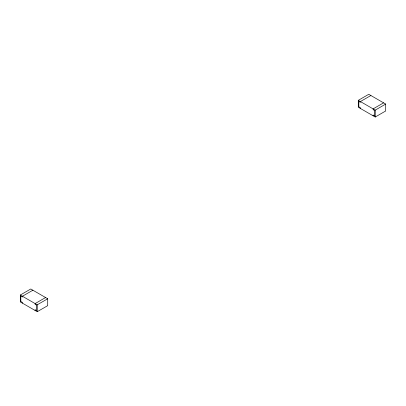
<?xml version="1.0" encoding="UTF-8"?>
<svg xmlns="http://www.w3.org/2000/svg" width="406" height="406" viewBox="0 0 406 406"><rect width="100%" height="100%" fill="white"/><g stroke="black" fill="none" stroke-linecap="round" stroke-linejoin="round"><path stroke-width="0.61" d="M20.3 295.025L30.77 288.986L47.705 298.76L47.705 305.662L37.235 311.707L20.3 301.927L20.3 295.025L37.235 304.804L47.705 298.76M358.295 100.338L368.765 94.293L385.7 104.073L385.7 110.975L375.23 117.014L358.295 107.24L358.295 100.338L375.23 110.117L385.7 104.073M32.886 290.204L22.416 296.248L22.416 297.014L20.828 296.101L20.828 301.465L22.416 302.384L22.416 303.15M370.881 95.517L360.411 101.561L360.411 102.327L358.828 101.414L358.828 106.778L360.411 107.697L360.411 108.463M45.589 297.537L35.119 303.581L35.119 304.348L36.707 305.266L36.707 310.631L35.119 309.717L35.119 310.483M383.584 102.85L373.114 108.894L373.114 109.661L374.702 110.579L374.702 115.943L373.114 115.03L373.114 115.796M375.23 110.117L375.23 117.014M37.235 304.804L37.235 311.707"/></g></svg>
